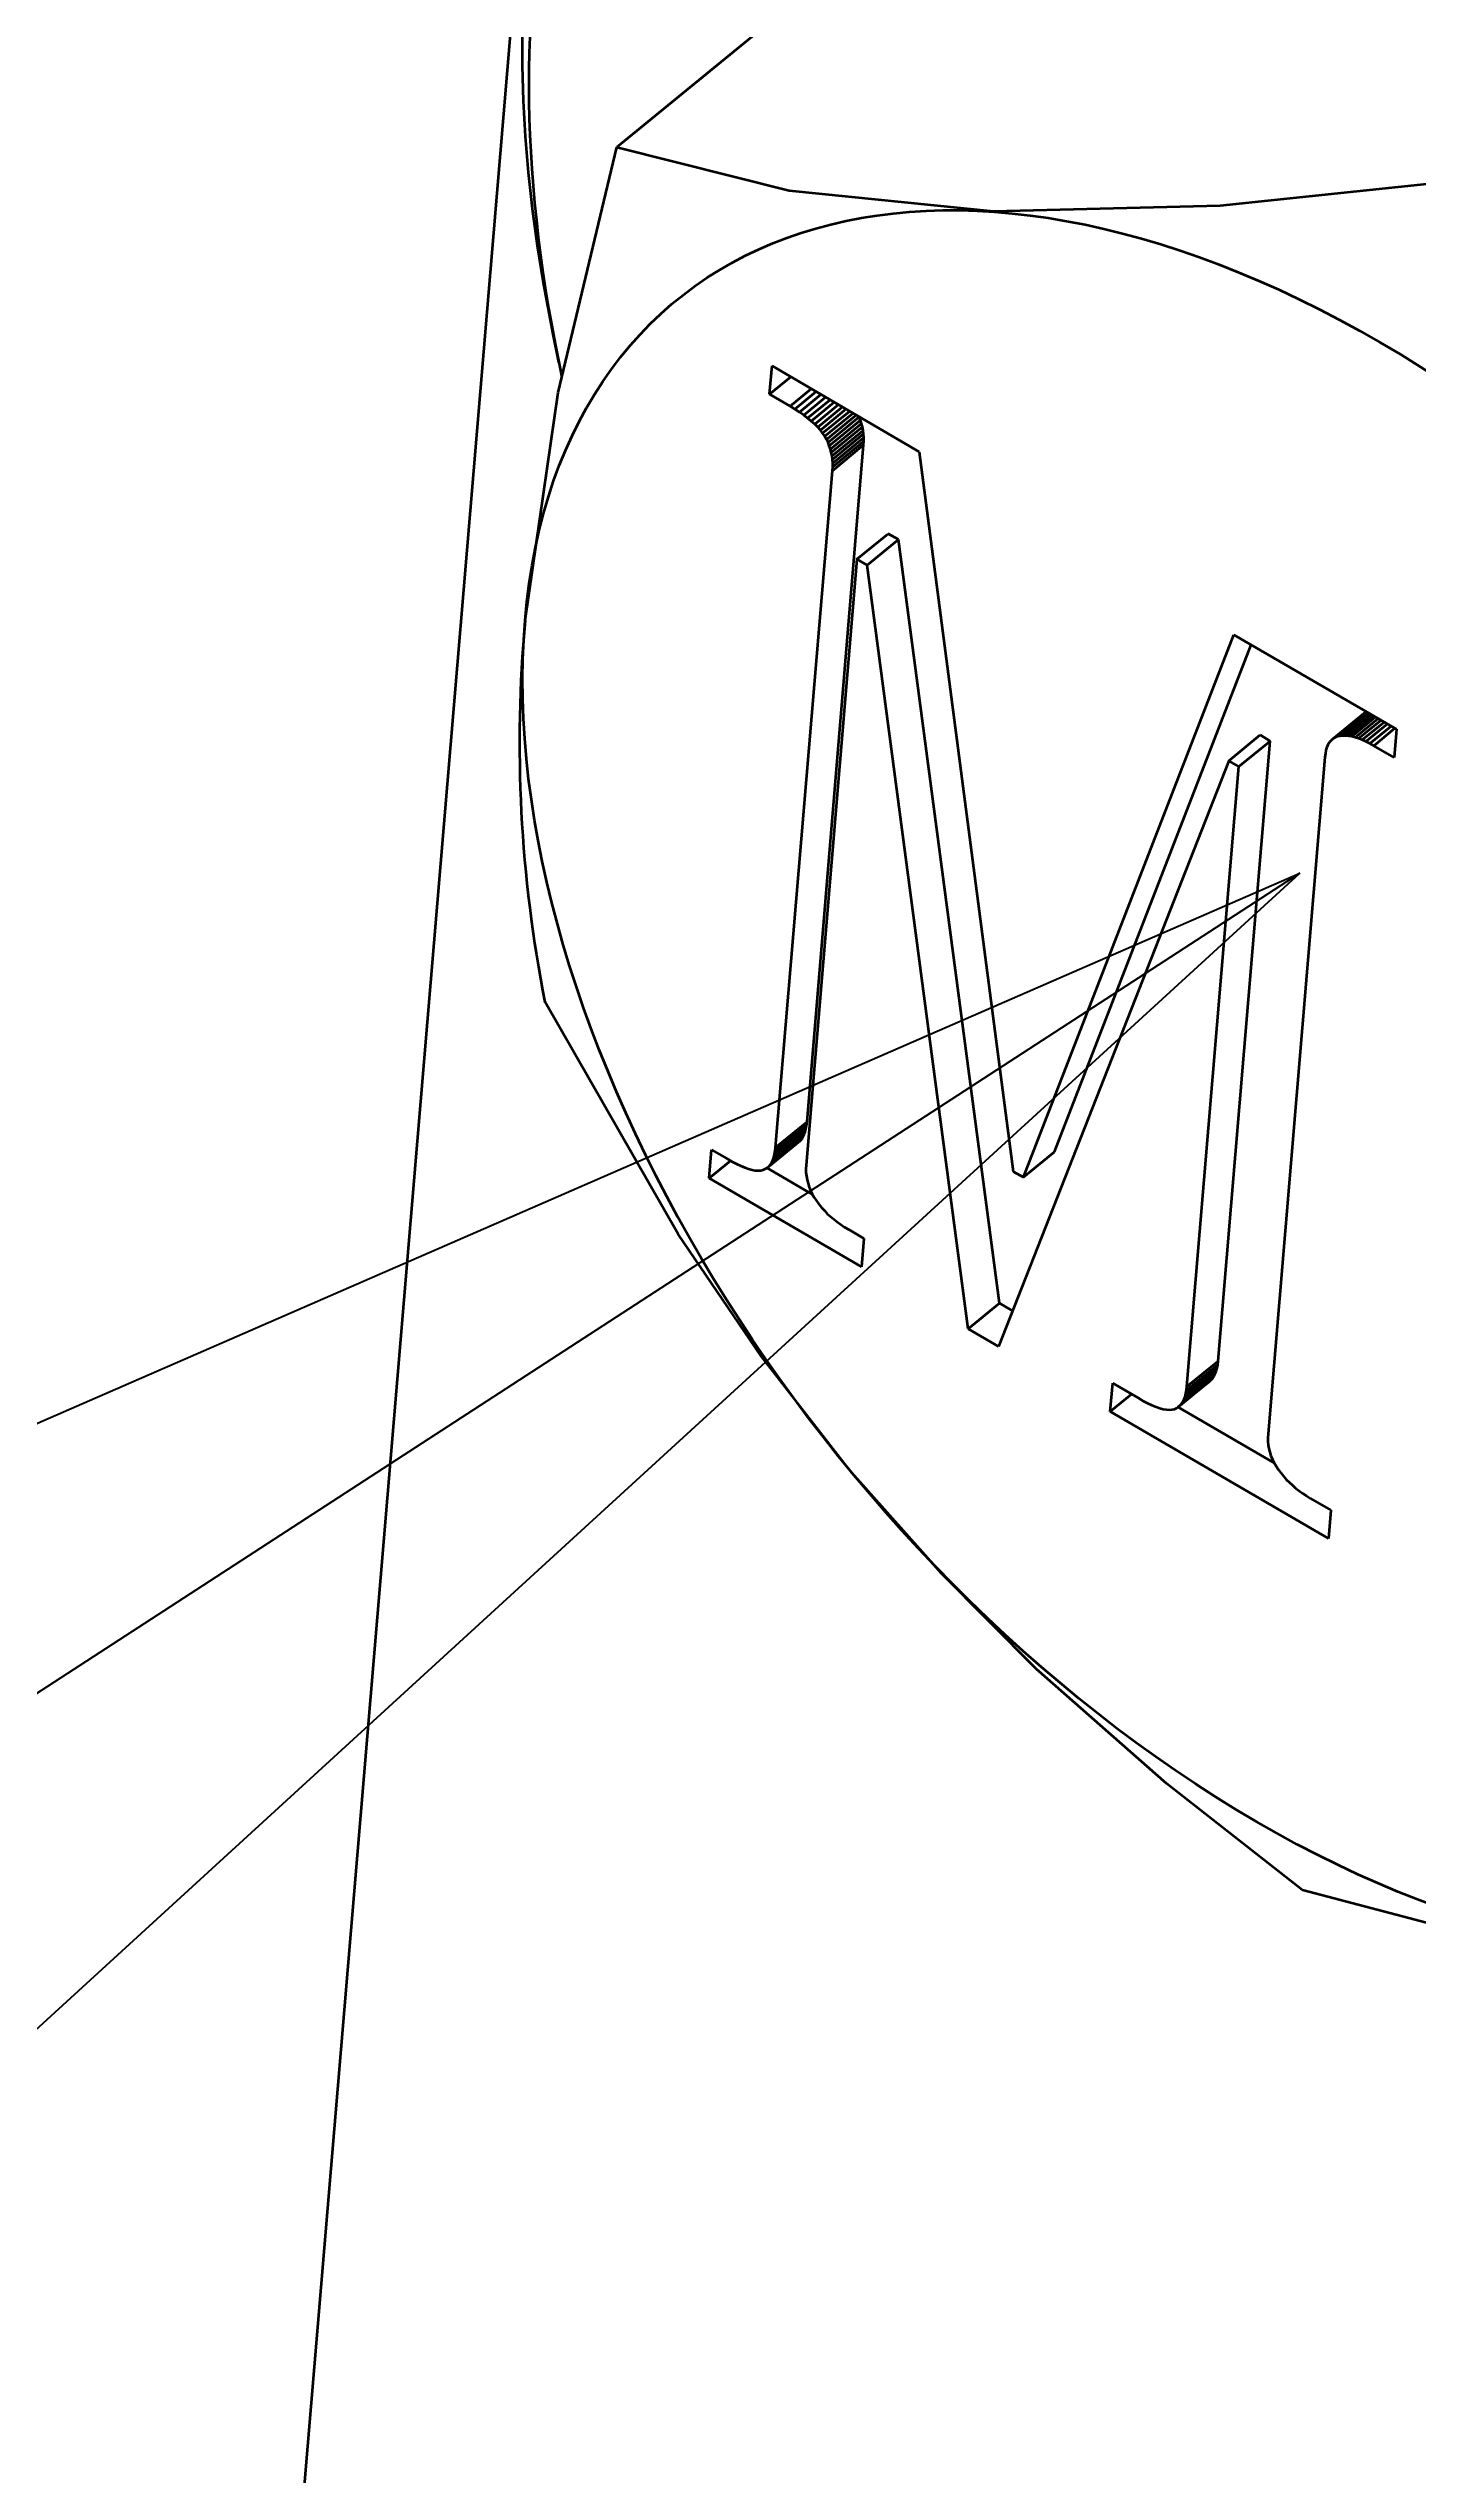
# Model space of a CAD drawing. Header units: millimetres. Extents: x 5606 to 13175, y -3239 to -2051.
# Drawn here: x 6766.16 to 6772.91, y -2714.98 to -2703 of the extents above; entities that cross this region are included whole.
import ezdxf

# ---------------------------------------------------------------- set-up
doc = ezdxf.new("R2010")
doc.units = ezdxf.units.MM
doc.layers.add('word_dim', color=253, linetype='Continuous')
doc.styles.get("Standard").update_dxf_attribs({"font": 'romans.shx', "bigfont": 'bigfont.shx'})
doc.dimstyles.new('RS1-4', dxfattribs={"dimscale": 4, "dimtxt": 3.5, "dimasz": 3, "dimexe": 1, "dimexo": 0, "dimgap": 1, "dimtad": 3, "dimdsep": 46, "dimtxsty": 'Standard', "dimblk1": 'OPEN', "dimblk2": 'OPEN', "dimsah": 1, "dimcen": 0, "dimclrd": 256, "dimclre": 256, "dimclrt": 3, "dimadec": 0, "dimazin": 0, "dimtfac": 1, "dimtmove": 0, "dimatfit": 3, "dimldrblk": 'OPEN', "dimfxl": 0, "dimtolj": 1, "dimtzin": 0, "dimarcsym": 0})

# ---------------------------------------------------------------- blocks, each defined once
blk = doc.blocks.new('A$C25B35021')
at = {"color": 7, "lineweight": 35}
blk.add_line((-158.295, -73.073), (-154.307, -25.533), dxfattribs=at)
at = {"color": 7, "lineweight": 35, "ltscale": 0.060967}
blk.add_line((-154.272, -52.871), (-156.157, -54.418), dxfattribs=at)
at = {"color": 7, "lineweight": 35, "ltscale": 0.003718}
blk.add_line((-156.444, -55.48), (-156.474, -55.334), dxfattribs=at)
at = {"color": 7, "lineweight": 35, "ltscale": 0.003523}
for p, q in [((-155.402, -55.639), (-155.39, -55.499)), ((-152.304, -57.295), (-152.315, -57.436)), ((-155.7, -59.516), (-155.689, -59.375)), ((-152.628, -61.157), (-152.639, -61.298))]:
    blk.add_line(p, q, dxfattribs=at)
at = {"color": 7, "lineweight": 35, "ltscale": 0.003396}
for p, q in [((-155.402, -55.639), (-155.297, -55.553)), ((-155.301, -55.698), (-155.196, -55.612)), ((-152.416, -57.377), (-152.311, -57.291))]:
    blk.add_line(p, q, dxfattribs=at)
at = {"color": 7, "lineweight": 35, "ltscale": 0.021048}
blk.add_line((-155.39, -55.499), (-154.662, -55.923), dxfattribs=at)
at = {"color": 7, "lineweight": 35, "ltscale": 0.002903}
for p, q in [((-155.301, -55.698), (-155.402, -55.639)), ((-152.728, -61.099), (-152.628, -61.157))]:
    blk.add_line(p, q, dxfattribs=at)
at = {"color": 7, "lineweight": 35, "ltscale": 0.000710478}
blk.add_line((-155.277, -55.713), (-155.301, -55.698), dxfattribs=at)
at = {"color": 7, "lineweight": 35, "ltscale": 0.003407}
for p, q in [((-155.277, -55.713), (-155.172, -55.626)), ((-152.436, -57.366), (-152.33, -57.28))]:
    blk.add_line(p, q, dxfattribs=at)
at = {"color": 7, "lineweight": 35, "ltscale": 0.000676336}
blk.add_line((-155.254, -55.727), (-155.277, -55.713), dxfattribs=at)
at = {"color": 7, "lineweight": 35, "ltscale": 0.003441}
blk.add_line((-155.254, -55.727), (-155.148, -55.64), dxfattribs=at)
at = {"color": 7, "lineweight": 35, "ltscale": 0.003497}
blk.add_line((-155.233, -55.742), (-155.125, -55.653), dxfattribs=at)
at = {"color": 7, "lineweight": 35, "ltscale": 0.003577}
blk.add_line((-155.214, -55.757), (-155.103, -55.666), dxfattribs=at)
at = {"color": 7, "lineweight": 35, "ltscale": 0.003679}
for p, q in [((-155.196, -55.772), (-155.082, -55.678)), ((-152.508, -57.336), (-152.394, -57.243))]:
    blk.add_line(p, q, dxfattribs=at)
at = {"color": 7, "lineweight": 35, "ltscale": 0.003803}
blk.add_line((-155.179, -55.787), (-155.062, -55.69), dxfattribs=at)
at = {"color": 7, "lineweight": 35, "ltscale": 0.00395}
blk.add_line((-155.164, -55.802), (-155.042, -55.701), dxfattribs=at)
at = {"color": 7, "lineweight": 35, "ltscale": 0.004121}
for p, q in [((-155.151, -55.817), (-155.024, -55.712)), ((-152.555, -57.328), (-152.427, -57.223))]:
    blk.add_line(p, q, dxfattribs=at)
at = {"color": 7, "lineweight": 35, "ltscale": 0.000643402}
blk.add_line((-155.233, -55.742), (-155.254, -55.727), dxfattribs=at)
at = {"color": 7, "lineweight": 35, "ltscale": 0.000613109}
blk.add_line((-155.214, -55.757), (-155.233, -55.742), dxfattribs=at)
at = {"color": 7, "lineweight": 35, "ltscale": 0.000582495}
blk.add_line((-155.196, -55.772), (-155.214, -55.757), dxfattribs=at)
at = {"color": 7, "lineweight": 35, "ltscale": 0.000555189}
blk.add_line((-155.179, -55.787), (-155.196, -55.772), dxfattribs=at)
at = {"color": 7, "lineweight": 35, "ltscale": 0.000526006}
blk.add_line((-155.164, -55.802), (-155.179, -55.787), dxfattribs=at)
at = {"color": 7, "lineweight": 35, "ltscale": 0.000501682}
blk.add_line((-155.151, -55.817), (-155.164, -55.802), dxfattribs=at)
at = {"color": 7, "lineweight": 35, "ltscale": 0.000476104}
blk.add_line((-155.14, -55.832), (-155.151, -55.817), dxfattribs=at)
at = {"color": 7, "lineweight": 35, "ltscale": 0.004314}
blk.add_line((-155.14, -55.832), (-155.006, -55.722), dxfattribs=at)
at = {"color": 7, "lineweight": 35, "ltscale": 0.000455155}
blk.add_line((-155.129, -55.847), (-155.14, -55.832), dxfattribs=at)
at = {"color": 7, "lineweight": 35, "ltscale": 0.004528}
for p, q in [((-155.129, -55.847), (-154.989, -55.732)), ((-152.583, -57.329), (-152.443, -57.214))]:
    blk.add_line(p, q, dxfattribs=at)
at = {"color": 7, "lineweight": 35, "ltscale": 0.004765}
blk.add_line((-155.121, -55.862), (-154.973, -55.741), dxfattribs=at)
at = {"color": 7, "lineweight": 35, "ltscale": 0.004993}
for p, q in [((-155.113, -55.878), (-154.959, -55.751)), ((-155.097, -55.927), (-154.942, -55.801)), ((-155.093, -55.944), (-154.939, -55.818)), ((-155.091, -56.017), (-154.937, -55.89)), ((-155.09, -55.98), (-154.936, -55.853)), ((-155.09, -55.998), (-154.936, -55.871)), ((-154.92, -56.484), (-154.765, -56.358)), ((-152.618, -57.343), (-152.463, -57.216)), ((-153.132, -57.451), (-152.978, -57.324)), ((-153.082, -57.48), (-152.928, -57.354)), ((-155.386, -59.426), (-155.231, -59.299)), ((-155.374, -59.381), (-155.219, -59.255)), ((-155.372, -59.363), (-155.217, -59.237)), ((-155.414, -59.465), (-155.26, -59.338)), ((-155.405, -59.457), (-155.251, -59.331)), ((-155.398, -59.448), (-155.243, -59.322)), ((-155.391, -59.438), (-155.237, -59.311)), ((-154.147, -59.511), (-153.993, -59.385)), ((-154.421, -60.261), (-154.266, -60.134)), ((-153.348, -60.596), (-153.194, -60.469)), ((-153.342, -60.564), (-153.187, -60.438)), ((-153.34, -60.546), (-153.185, -60.42)), ((-153.382, -60.647), (-153.227, -60.521))]:
    blk.add_line(p, q, dxfattribs=at)
at = {"color": 7, "lineweight": 35, "ltscale": 0.004992}
for p, q in [((-155.107, -55.894), (-154.952, -55.767)), ((-155.101, -55.911), (-154.947, -55.784)), ((-155.091, -55.962), (-154.937, -55.835)), ((-152.607, -57.337), (-152.453, -57.21)), ((-155.381, -59.413), (-155.226, -59.286)), ((-155.377, -59.398), (-155.222, -59.271)), ((-153.366, -60.631), (-153.211, -60.505))]:
    blk.add_line(p, q, dxfattribs=at)
at = {"color": 7, "lineweight": 35, "ltscale": 0.000433248}
blk.add_line((-154.952, -55.767), (-154.959, -55.751), dxfattribs=at)
at = {"color": 7, "lineweight": 35, "ltscale": 0.000433549}
for p, q in [((-154.947, -55.784), (-154.952, -55.767)), ((-155.101, -55.911), (-155.107, -55.894))]:
    blk.add_line(p, q, dxfattribs=at)
at = {"color": 7, "lineweight": 35, "ltscale": 0.00043376}
blk.add_line((-154.942, -55.801), (-154.947, -55.784), dxfattribs=at)
at = {"color": 7, "lineweight": 35, "ltscale": 0.000436617}
for p, q in [((-154.939, -55.818), (-154.942, -55.801)), ((-155.093, -55.944), (-155.097, -55.927))]:
    blk.add_line(p, q, dxfattribs=at)
at = {"color": 7, "lineweight": 35, "ltscale": 0.000439657}
blk.add_line((-154.937, -55.835), (-154.939, -55.818), dxfattribs=at)
at = {"color": 7, "lineweight": 35, "ltscale": 0.000448123}
blk.add_line((-154.936, -55.853), (-154.937, -55.835), dxfattribs=at)
at = {"color": 7, "lineweight": 35, "ltscale": 0.083966}
for p, q in [((-155.217, -59.237), (-154.937, -55.89)), ((-155.372, -59.363), (-155.091, -56.017))]:
    blk.add_line(p, q, dxfattribs=at)
at = {"color": 7, "lineweight": 35, "ltscale": 0.000442118}
blk.add_line((-155.121, -55.862), (-155.129, -55.847), dxfattribs=at)
at = {"color": 7, "lineweight": 35, "ltscale": 0.000436785}
blk.add_line((-155.113, -55.878), (-155.121, -55.862), dxfattribs=at)
at = {"color": 7, "lineweight": 35, "ltscale": 0.000433825}
blk.add_line((-155.107, -55.894), (-155.113, -55.878), dxfattribs=at)
at = {"color": 7, "lineweight": 35, "ltscale": 0.000433376}
blk.add_line((-155.097, -55.927), (-155.101, -55.911), dxfattribs=at)
at = {"color": 7, "lineweight": 35, "ltscale": 0.000439845}
blk.add_line((-155.091, -55.962), (-155.093, -55.944), dxfattribs=at)
at = {"color": 7, "lineweight": 35, "ltscale": 0.000463747}
for p, q in [((-154.937, -55.89), (-154.936, -55.871)), ((-155.091, -56.017), (-155.09, -55.998))]:
    blk.add_line(p, q, dxfattribs=at)
at = {"color": 7, "lineweight": 35, "ltscale": 0.000454712}
for p, q in [((-154.936, -55.871), (-154.936, -55.853)), ((-155.09, -55.998), (-155.09, -55.98))]:
    blk.add_line(p, q, dxfattribs=at)
at = {"color": 7, "lineweight": 35, "ltscale": 0.089749}
blk.add_line((-154.662, -55.923), (-154.198, -59.482), dxfattribs=at)
at = {"color": 7, "lineweight": 35, "ltscale": 0.000448022}
blk.add_line((-155.09, -55.98), (-155.091, -55.962), dxfattribs=at)
at = {"color": 7, "lineweight": 35, "ltscale": 0.004994}
for p, q in [((-154.97, -56.455), (-154.816, -56.329)), ((-153.359, -60.621), (-153.205, -60.494)), ((-153.353, -60.609), (-153.199, -60.482)), ((-153.345, -60.581), (-153.19, -60.454)), ((-153.373, -60.64), (-153.219, -60.513))]:
    blk.add_line(p, q, dxfattribs=at)
at = {"color": 7, "lineweight": 35, "ltscale": 0.001451}
for p, q in [((-154.765, -56.358), (-154.816, -56.329)), ((-154.92, -56.484), (-154.97, -56.455)), ((-152.928, -57.354), (-152.978, -57.324)), ((-153.082, -57.48), (-153.132, -57.451))]:
    blk.add_line(p, q, dxfattribs=at)
at = {"color": 7, "lineweight": 35, "ltscale": 0.095226}
for p, q in [((-154.266, -60.134), (-154.765, -56.358)), ((-154.421, -60.261), (-154.92, -56.484))]:
    blk.add_line(p, q, dxfattribs=at)
at = {"color": 7, "lineweight": 35, "ltscale": 0.075158}
blk.add_line((-154.97, -56.455), (-155.221, -59.451), dxfattribs=at)
at = {"color": 7, "lineweight": 35, "ltscale": 0.071956}
blk.add_line((-154.147, -59.511), (-153.107, -56.828), dxfattribs=at)
at = {"color": 7, "lineweight": 35, "ltscale": 0.06722}
blk.add_line((-153.993, -59.385), (-153.021, -56.878), dxfattribs=at)
at = {"color": 7, "lineweight": 35, "ltscale": 0.023226}
blk.add_line((-153.107, -56.828), (-152.304, -57.295), dxfattribs=at)
at = {"color": 7, "lineweight": 35, "ltscale": 0.004766}
blk.add_line((-152.596, -57.332), (-152.448, -57.211), dxfattribs=at)
at = {"color": 7, "lineweight": 35, "ltscale": 0.004312}
blk.add_line((-152.569, -57.328), (-152.436, -57.218), dxfattribs=at)
at = {"color": 7, "lineweight": 35, "ltscale": 0.003951}
blk.add_line((-152.54, -57.329), (-152.418, -57.229), dxfattribs=at)
at = {"color": 7, "lineweight": 35, "ltscale": 0.003802}
blk.add_line((-152.524, -57.332), (-152.407, -57.235), dxfattribs=at)
at = {"color": 7, "lineweight": 35, "ltscale": 0.003578}
blk.add_line((-152.491, -57.342), (-152.38, -57.251), dxfattribs=at)
at = {"color": 7, "lineweight": 35, "ltscale": 0.003498}
blk.add_line((-152.473, -57.348), (-152.365, -57.26), dxfattribs=at)
at = {"color": 7, "lineweight": 35, "ltscale": 0.000302117}
blk.add_line((-152.453, -57.21), (-152.463, -57.216), dxfattribs=at)
at = {"color": 7, "lineweight": 35, "ltscale": 0.003442}
blk.add_line((-152.455, -57.357), (-152.348, -57.269), dxfattribs=at)
at = {"color": 7, "lineweight": 35, "ltscale": 0.07692}
for p, q in [((-153.185, -60.42), (-152.928, -57.354)), ((-153.34, -60.546), (-153.082, -57.48))]:
    blk.add_line(p, q, dxfattribs=at)
at = {"color": 7, "lineweight": 35, "ltscale": 0.000381037}
blk.add_line((-152.647, -57.384), (-152.652, -57.399), dxfattribs=at)
at = {"color": 7, "lineweight": 35, "ltscale": 0.000351847}
blk.add_line((-152.642, -57.372), (-152.647, -57.384), dxfattribs=at)
at = {"color": 7, "lineweight": 35, "ltscale": 0.000329336}
blk.add_line((-152.635, -57.36), (-152.642, -57.372), dxfattribs=at)
at = {"color": 7, "lineweight": 35, "ltscale": 0.0003124}
blk.add_line((-152.627, -57.351), (-152.635, -57.36), dxfattribs=at)
at = {"color": 7, "lineweight": 35, "ltscale": 0.000303536}
blk.add_line((-152.618, -57.343), (-152.627, -57.351), dxfattribs=at)
at = {"color": 7, "lineweight": 35, "ltscale": 0.000303428}
blk.add_line((-152.607, -57.337), (-152.618, -57.343), dxfattribs=at)
at = {"color": 7, "lineweight": 35, "ltscale": 0.00030885}
blk.add_line((-152.596, -57.332), (-152.607, -57.337), dxfattribs=at)
at = {"color": 7, "lineweight": 35, "ltscale": 0.000328362}
blk.add_line((-152.583, -57.329), (-152.596, -57.332), dxfattribs=at)
at = {"color": 7, "lineweight": 35, "ltscale": 0.000343517}
blk.add_line((-152.569, -57.328), (-152.583, -57.329), dxfattribs=at)
at = {"color": 7, "lineweight": 35, "ltscale": 0.000357056}
blk.add_line((-152.555, -57.328), (-152.569, -57.328), dxfattribs=at)
at = {"color": 7, "lineweight": 35, "ltscale": 0.000376933}
blk.add_line((-152.54, -57.329), (-152.555, -57.328), dxfattribs=at)
at = {"color": 7, "lineweight": 35, "ltscale": 0.000399752}
for p, q in [((-152.524, -57.332), (-152.54, -57.329)), ((-155.488, -59.474), (-155.473, -59.477))]:
    blk.add_line(p, q, dxfattribs=at)
at = {"color": 7, "lineweight": 35, "ltscale": 0.000421707}
blk.add_line((-152.508, -57.336), (-152.524, -57.332), dxfattribs=at)
at = {"color": 7, "lineweight": 35, "ltscale": 0.000447557}
blk.add_line((-152.491, -57.342), (-152.508, -57.336), dxfattribs=at)
at = {"color": 7, "lineweight": 35, "ltscale": 0.000474359}
blk.add_line((-152.473, -57.348), (-152.491, -57.342), dxfattribs=at)
at = {"color": 7, "lineweight": 35, "ltscale": 0.000503682}
blk.add_line((-152.455, -57.357), (-152.473, -57.348), dxfattribs=at)
at = {"color": 7, "lineweight": 35, "ltscale": 0.000533295}
blk.add_line((-152.436, -57.366), (-152.455, -57.357), dxfattribs=at)
at = {"color": 7, "lineweight": 35, "ltscale": 0.000565927}
blk.add_line((-152.416, -57.377), (-152.436, -57.366), dxfattribs=at)
at = {"color": 7, "lineweight": 35, "ltscale": 0.002902}
blk.add_line((-152.315, -57.436), (-152.416, -57.377), dxfattribs=at)
at = {"color": 7, "lineweight": 35, "ltscale": 0.077813}
blk.add_line((-153.132, -57.451), (-154.27, -60.348), dxfattribs=at)
at = {"color": 7, "lineweight": 35, "ltscale": 0.083965}
blk.add_line((-152.657, -57.433), (-152.938, -60.78), dxfattribs=at)
at = {"color": 7, "lineweight": 35, "ltscale": 0.000450445}
blk.add_line((-152.655, -57.415), (-152.657, -57.433), dxfattribs=at)
at = {"color": 7, "lineweight": 35, "ltscale": 0.000414469}
blk.add_line((-152.652, -57.399), (-152.655, -57.415), dxfattribs=at)
at = {"color": 7, "lineweight": 35, "ltscale": 0.000329626}
for p, q in [((-155.237, -59.311), (-155.231, -59.299)), ((-155.391, -59.438), (-155.386, -59.426)), ((-153.205, -60.494), (-153.199, -60.482)), ((-153.359, -60.621), (-153.353, -60.609))]:
    blk.add_line(p, q, dxfattribs=at)
at = {"color": 7, "lineweight": 35, "ltscale": 0.000356168}
blk.add_line((-155.231, -59.299), (-155.226, -59.286), dxfattribs=at)
at = {"color": 7, "lineweight": 35, "ltscale": 0.000384909}
for p, q in [((-155.226, -59.286), (-155.222, -59.271)), ((-155.381, -59.413), (-155.377, -59.398))]:
    blk.add_line(p, q, dxfattribs=at)
at = {"color": 7, "lineweight": 35, "ltscale": 0.000417966}
for p, q in [((-155.222, -59.271), (-155.219, -59.255)), ((-153.345, -60.581), (-153.342, -60.564))]:
    blk.add_line(p, q, dxfattribs=at)
at = {"color": 7, "lineweight": 35, "ltscale": 0.000451426}
for p, q in [((-155.219, -59.255), (-155.217, -59.237)), ((-155.374, -59.381), (-155.372, -59.363)), ((-153.342, -60.564), (-153.34, -60.546))]:
    blk.add_line(p, q, dxfattribs=at)
at = {"color": 7, "lineweight": 35, "ltscale": 0.003404}
blk.add_line((-155.7, -59.516), (-155.595, -59.429), dxfattribs=at)
at = {"color": 7, "lineweight": 35, "ltscale": 0.002178}
blk.add_line((-155.689, -59.375), (-155.613, -59.419), dxfattribs=at)
at = {"color": 7, "lineweight": 35, "ltscale": 0.000698581}
for p, q in [((-155.613, -59.419), (-155.589, -59.433)), ((-153.581, -60.602), (-153.557, -60.616))]:
    blk.add_line(p, q, dxfattribs=at)
at = {"color": 7, "lineweight": 35, "ltscale": 0.000356681}
for p, q in [((-155.386, -59.426), (-155.381, -59.413)), ((-153.353, -60.609), (-153.348, -60.596))]:
    blk.add_line(p, q, dxfattribs=at)
at = {"color": 7, "lineweight": 35, "ltscale": 0.000417696}
for p, q in [((-155.377, -59.398), (-155.374, -59.381)), ((-153.19, -60.454), (-153.187, -60.438))]:
    blk.add_line(p, q, dxfattribs=at)
at = {"color": 7, "lineweight": 35, "ltscale": 0.000280701}
for p, q in [((-155.26, -59.338), (-155.251, -59.331)), ((-155.414, -59.465), (-155.405, -59.457))]:
    blk.add_line(p, q, dxfattribs=at)
at = {"color": 7, "lineweight": 35, "ltscale": 0.00029154}
for p, q in [((-155.251, -59.331), (-155.243, -59.322)), ((-155.405, -59.457), (-155.398, -59.448)), ((-153.219, -60.513), (-153.211, -60.505))]:
    blk.add_line(p, q, dxfattribs=at)
at = {"color": 7, "lineweight": 35, "ltscale": 0.00030732}
for p, q in [((-155.243, -59.322), (-155.237, -59.311)), ((-155.398, -59.448), (-155.391, -59.438))]:
    blk.add_line(p, q, dxfattribs=at)
at = {"color": 7, "lineweight": 35, "ltscale": 0.021773}
blk.add_line((-154.948, -59.954), (-155.7, -59.516), dxfattribs=at)
at = {"color": 7, "lineweight": 35, "ltscale": 0.000646298}
blk.add_line((-155.589, -59.433), (-155.566, -59.445), dxfattribs=at)
at = {"color": 7, "lineweight": 35, "ltscale": 0.000594572}
for p, q in [((-155.566, -59.445), (-155.544, -59.455)), ((-153.534, -60.628), (-153.512, -60.638))]:
    blk.add_line(p, q, dxfattribs=at)
at = {"color": 7, "lineweight": 35, "ltscale": 0.000542924}
blk.add_line((-155.544, -59.455), (-155.524, -59.463), dxfattribs=at)
at = {"color": 7, "lineweight": 35, "ltscale": 0.000492448}
blk.add_line((-155.524, -59.463), (-155.506, -59.47), dxfattribs=at)
at = {"color": 7, "lineweight": 35, "ltscale": 0.000448796}
blk.add_line((-155.506, -59.47), (-155.488, -59.474), dxfattribs=at)
at = {"color": 7, "lineweight": 35, "ltscale": 0.000361096}
blk.add_line((-155.473, -59.477), (-155.458, -59.478), dxfattribs=at)
at = {"color": 7, "lineweight": 35, "ltscale": 0.000324142}
for p, q in [((-155.458, -59.478), (-155.445, -59.477)), ((-153.426, -60.661), (-153.413, -60.66))]:
    blk.add_line(p, q, dxfattribs=at)
at = {"color": 7, "lineweight": 35, "ltscale": 0.000297249}
blk.add_line((-155.445, -59.477), (-155.434, -59.475), dxfattribs=at)
at = {"color": 7, "lineweight": 35, "ltscale": 0.000280821}
blk.add_line((-155.434, -59.475), (-155.423, -59.47), dxfattribs=at)
at = {"color": 7, "lineweight": 35, "ltscale": 0.0002757}
blk.add_line((-155.423, -59.47), (-155.414, -59.465), dxfattribs=at)
at = {"color": 7, "lineweight": 35, "ltscale": 0.006515}
blk.add_line((-155.19, -59.596), (-155.415, -59.465), dxfattribs=at)
at = {"color": 7, "lineweight": 35, "ltscale": 0.000465271}
blk.add_line((-155.221, -59.451), (-155.222, -59.47), dxfattribs=at)
at = {"color": 7, "lineweight": 35, "ltscale": 0.000460939}
for p, q in [((-155.222, -59.47), (-155.222, -59.488)), ((-152.939, -60.799), (-152.939, -60.817))]:
    blk.add_line(p, q, dxfattribs=at)
at = {"color": 7, "lineweight": 35, "ltscale": 0.000456101}
blk.add_line((-155.222, -59.488), (-155.22, -59.506), dxfattribs=at)
at = {"color": 7, "lineweight": 35, "ltscale": 0.000457563}
blk.add_line((-155.22, -59.506), (-155.217, -59.524), dxfattribs=at)
at = {"color": 7, "lineweight": 35, "ltscale": 0.000458529}
for p, q in [((-155.217, -59.524), (-155.212, -59.542)), ((-152.934, -60.853), (-152.929, -60.871))]:
    blk.add_line(p, q, dxfattribs=at)
at = {"color": 7, "lineweight": 35, "ltscale": 0.000462268}
for p, q in [((-155.212, -59.542), (-155.207, -59.56)), ((-152.929, -60.871), (-152.924, -60.889))]:
    blk.add_line(p, q, dxfattribs=at)
at = {"color": 7, "lineweight": 35, "ltscale": 0.00145}
blk.add_line((-154.198, -59.482), (-154.147, -59.511), dxfattribs=at)
at = {"color": 7, "lineweight": 35, "ltscale": 0.000469517}
for p, q in [((-155.207, -59.56), (-155.2, -59.577)), ((-152.924, -60.889), (-152.916, -60.906))]:
    blk.add_line(p, q, dxfattribs=at)
at = {"color": 7, "lineweight": 35, "ltscale": 0.000478373}
blk.add_line((-155.2, -59.577), (-155.191, -59.594), dxfattribs=at)
at = {"color": 7, "lineweight": 35, "ltscale": 0.000489434}
blk.add_line((-155.191, -59.594), (-155.181, -59.611), dxfattribs=at)
at = {"color": 7, "lineweight": 35, "ltscale": 0.000503191}
blk.add_line((-155.181, -59.611), (-155.17, -59.628), dxfattribs=at)
at = {"color": 7, "lineweight": 35, "ltscale": 0.000509957}
blk.add_line((-155.17, -59.628), (-155.158, -59.644), dxfattribs=at)
at = {"color": 7, "lineweight": 35, "ltscale": 0.000514634}
blk.add_line((-155.158, -59.644), (-155.145, -59.66), dxfattribs=at)
at = {"color": 7, "lineweight": 35, "ltscale": 0.000517525}
blk.add_line((-155.145, -59.66), (-155.131, -59.676), dxfattribs=at)
at = {"color": 7, "lineweight": 35, "ltscale": 0.000524392}
blk.add_line((-155.131, -59.676), (-155.117, -59.691), dxfattribs=at)
at = {"color": 7, "lineweight": 35, "ltscale": 0.000529047}
for p, q in [((-155.117, -59.691), (-155.101, -59.705)), ((-152.833, -61.02), (-152.818, -61.034))]:
    blk.add_line(p, q, dxfattribs=at)
at = {"color": 7, "lineweight": 35, "ltscale": 0.000536236}
blk.add_line((-155.101, -59.705), (-155.085, -59.719), dxfattribs=at)
at = {"color": 7, "lineweight": 35, "ltscale": 0.000543611}
blk.add_line((-155.085, -59.719), (-155.068, -59.732), dxfattribs=at)
at = {"color": 7, "lineweight": 35, "ltscale": 0.000555999}
blk.add_line((-155.068, -59.732), (-155.05, -59.745), dxfattribs=at)
at = {"color": 7, "lineweight": 35, "ltscale": 0.000562867}
blk.add_line((-155.05, -59.745), (-155.031, -59.758), dxfattribs=at)
at = {"color": 7, "lineweight": 35, "ltscale": 0.000575198}
blk.add_line((-155.031, -59.758), (-155.011, -59.77), dxfattribs=at)
at = {"color": 7, "lineweight": 35, "ltscale": 0.002177}
blk.add_line((-155.011, -59.77), (-154.936, -59.813), dxfattribs=at)
at = {"color": 7, "lineweight": 35, "ltscale": 0.003524}
for p, q in [((-154.936, -59.813), (-154.948, -59.954)), ((-153.718, -60.67), (-153.706, -60.529))]:
    blk.add_line(p, q, dxfattribs=at)
at = {"color": 7, "lineweight": 35, "ltscale": 0.001892}
blk.add_line((-154.201, -60.172), (-154.266, -60.134), dxfattribs=at)
at = {"color": 7, "lineweight": 35, "ltscale": 0.004357}
blk.add_line((-154.27, -60.348), (-154.421, -60.261), dxfattribs=at)
at = {"color": 7, "lineweight": 35, "ltscale": 0.000308141}
blk.add_line((-153.211, -60.505), (-153.205, -60.494), dxfattribs=at)
at = {"color": 7, "lineweight": 35, "ltscale": 0.000355963}
blk.add_line((-153.199, -60.482), (-153.194, -60.469), dxfattribs=at)
at = {"color": 7, "lineweight": 35, "ltscale": 0.000385263}
blk.add_line((-153.194, -60.469), (-153.19, -60.454), dxfattribs=at)
at = {"color": 7, "lineweight": 35, "ltscale": 0.00045084}
blk.add_line((-153.187, -60.438), (-153.185, -60.42), dxfattribs=at)
at = {"color": 7, "lineweight": 35, "ltscale": 0.003397}
blk.add_line((-153.718, -60.67), (-153.613, -60.583), dxfattribs=at)
at = {"color": 7, "lineweight": 35, "ltscale": 0.003628}
blk.add_line((-153.706, -60.529), (-153.581, -60.602), dxfattribs=at)
at = {"color": 7, "lineweight": 35, "ltscale": 0.000645947}
blk.add_line((-153.557, -60.616), (-153.534, -60.628), dxfattribs=at)
at = {"color": 7, "lineweight": 35, "ltscale": 0.000306676}
blk.add_line((-153.366, -60.631), (-153.359, -60.621), dxfattribs=at)
at = {"color": 7, "lineweight": 35, "ltscale": 0.000384525}
blk.add_line((-153.348, -60.596), (-153.345, -60.581), dxfattribs=at)
at = {"color": 7, "lineweight": 35, "ltscale": 0.000279549}
blk.add_line((-153.227, -60.521), (-153.219, -60.513), dxfattribs=at)
at = {"color": 7, "lineweight": 35, "ltscale": 0.031209}
blk.add_line((-152.639, -61.298), (-153.718, -60.67), dxfattribs=at)
at = {"color": 7, "lineweight": 35, "ltscale": 0.000543215}
blk.add_line((-153.512, -60.638), (-153.492, -60.646), dxfattribs=at)
at = {"color": 7, "lineweight": 35, "ltscale": 0.000493891}
blk.add_line((-153.492, -60.646), (-153.473, -60.653), dxfattribs=at)
at = {"color": 7, "lineweight": 35, "ltscale": 0.000447124}
blk.add_line((-153.473, -60.653), (-153.456, -60.657), dxfattribs=at)
at = {"color": 7, "lineweight": 35, "ltscale": 0.000401387}
blk.add_line((-153.456, -60.657), (-153.44, -60.66), dxfattribs=at)
at = {"color": 7, "lineweight": 35, "ltscale": 0.00036104}
blk.add_line((-153.44, -60.66), (-153.426, -60.661), dxfattribs=at)
at = {"color": 7, "lineweight": 35, "ltscale": 0.000297081}
blk.add_line((-153.413, -60.66), (-153.401, -60.658), dxfattribs=at)
at = {"color": 7, "lineweight": 35, "ltscale": 0.000279412}
blk.add_line((-153.401, -60.658), (-153.391, -60.653), dxfattribs=at)
at = {"color": 7, "lineweight": 35, "ltscale": 0.0002774}
blk.add_line((-153.391, -60.653), (-153.382, -60.647), dxfattribs=at)
at = {"color": 7, "lineweight": 35, "ltscale": 0.013773}
blk.add_line((-152.907, -60.925), (-153.383, -60.648), dxfattribs=at)
at = {"color": 7, "lineweight": 35, "ltscale": 0.000279048}
blk.add_line((-153.382, -60.647), (-153.373, -60.64), dxfattribs=at)
at = {"color": 7, "lineweight": 35, "ltscale": 0.000293116}
blk.add_line((-153.373, -60.64), (-153.366, -60.631), dxfattribs=at)
at = {"color": 7, "lineweight": 35, "ltscale": 0.000465956}
blk.add_line((-152.938, -60.78), (-152.939, -60.799), dxfattribs=at)
at = {"color": 7, "lineweight": 35, "ltscale": 0.00045686}
blk.add_line((-152.939, -60.817), (-152.937, -60.835), dxfattribs=at)
at = {"color": 7, "lineweight": 35, "ltscale": 0.000456554}
blk.add_line((-152.937, -60.835), (-152.934, -60.853), dxfattribs=at)
at = {"color": 7, "lineweight": 35, "ltscale": 0.000479046}
blk.add_line((-152.916, -60.906), (-152.908, -60.923), dxfattribs=at)
at = {"color": 7, "lineweight": 35, "ltscale": 0.000488012}
blk.add_line((-152.908, -60.923), (-152.898, -60.94), dxfattribs=at)
at = {"color": 7, "lineweight": 35, "ltscale": 0.000503827}
blk.add_line((-152.898, -60.94), (-152.887, -60.957), dxfattribs=at)
at = {"color": 7, "lineweight": 35, "ltscale": 0.000511479}
blk.add_line((-152.887, -60.957), (-152.875, -60.973), dxfattribs=at)
at = {"color": 7, "lineweight": 35, "ltscale": 0.000512487}
blk.add_line((-152.875, -60.973), (-152.862, -60.989), dxfattribs=at)
at = {"color": 7, "lineweight": 35, "ltscale": 0.000519113}
blk.add_line((-152.862, -60.989), (-152.848, -61.005), dxfattribs=at)
at = {"color": 7, "lineweight": 35, "ltscale": 0.000523323}
blk.add_line((-152.848, -61.005), (-152.833, -61.02), dxfattribs=at)
at = {"color": 7, "lineweight": 35, "ltscale": 0.000537396}
blk.add_line((-152.818, -61.034), (-152.802, -61.048), dxfattribs=at)
at = {"color": 7, "lineweight": 35, "ltscale": 0.000542409}
blk.add_line((-152.802, -61.048), (-152.784, -61.061), dxfattribs=at)
at = {"color": 7, "lineweight": 35, "ltscale": 0.000555554}
blk.add_line((-152.784, -61.061), (-152.766, -61.074), dxfattribs=at)
at = {"color": 7, "lineweight": 35, "ltscale": 0.000563708}
blk.add_line((-152.766, -61.074), (-152.748, -61.087), dxfattribs=at)
at = {"color": 7, "lineweight": 35, "ltscale": 0.000574801}
blk.add_line((-152.748, -61.087), (-152.728, -61.099), dxfattribs=at)
at = {"color": 7, "lineweight": 35}
for points in [[(-156.61, -56.758), (-156.447, -55.63), (-156.157, -54.418)], [(-156.157, -54.418), (-155.306, -54.632), (-154.296, -54.733), (-153.175, -54.705), (-152.059, -54.589)], [(-152.768, -63.037), (-153.441, -62.509), (-154.082, -61.943), (-154.553, -61.471), (-154.995, -60.973), (-155.443, -60.396), (-155.853, -59.793), (-156.511, -58.645)], [(-148.671, -63.209), (-149.937, -63.335), (-151.082, -63.345), (-152.03, -63.231), (-152.768, -63.037)]]:
    blk.add_lwpolyline(points, dxfattribs=at)
blk.add_arc((-150.051, -57.364), 6.587, 174.7212, 191.213, dxfattribs=at)
for centre, major_axis, start_param, end_param in [((-150.457, -57.208), (-4.948, 6.03), 5.397122, 7.135615), ((-150.334, -57.107), (5.074, -6.185), 3.696099, 3.994022), ((-152.69, -59.04), (3.172, -3.865), 3.6961, 9.979285), ((-150.457, -57.208), (-4.948, 6.03), 0.85243, 0.862802)]:
    blk.add_ellipse(centre, major_axis=major_axis, ratio=0.601467, start_param=start_param, end_param=end_param, dxfattribs=at)
blk = doc.blocks.new('aa1')
for p, q in [((-0.4, 0.06667), (0, 0)), ((0, 0), (-1, 0)), ((-0.4, -0.06667), (0, 0))]:
    blk.add_line(p, q)
blk = doc.blocks.new('aa2')
blk.add_circle((0, 0), 1)
blk = doc.blocks.new('*D278')
at = {"layer": 'DEFPOINTS', "color": 0, "linetype": 'Continuous', "ltscale": 2}
for p in [(6778.401, -2696.646), (6595.387, -2739.708), (6595.387, -2739.708)]:
    blk.add_point(p, dxfattribs=at)
at = {"layer": 'word_dim', "linetype": 'Continuous', "lineweight": -2, "ltscale": 2}
blk.add_line((6749.198, -2703.517), (6624.59, -2732.837), dxfattribs=at)
at = {"layer": 'word_dim', "linetype": 'Continuous', "lineweight": -2, "ltscale": 2, "xscale": 30, "yscale": 30, "zscale": 30}
for name, p, rotation in [('aa1', (6778.401, -2696.646), 13.24052981710756), ('aa2', (6595.387, -2739.708), 193.2405298171076)]:
    blk.add_blockref(name, p, dxfattribs=dict(at, rotation=rotation))
at = {"layer": 'word_dim', "color": 3, "linetype": 'Continuous', "ltscale": 2, "insert": (6686.894, -2718.177), "char_height": 0.000004, "attachment_point": 5, "rotation": 13.2405}
blk.add_mtext('\\A1;188.01', dxfattribs=at)
blk = doc.blocks.new('_Open')
at = {"color": 0, "lineweight": -2}
for p, q in [((-1, 0.16667), (0, 0)), ((-1, -0.16667), (0, 0)), ((0, 0), (-1, 0))]:
    blk.add_line(p, q, dxfattribs=at)
blk = doc.blocks.new('*D284')
at = {"layer": 'DEFPOINTS', "color": 0, "linetype": 'Continuous', "ltscale": 2}
for p in [(6772.342, -2707.078), (6613.28, -2810.395), (6613.28, -2810.395)]:
    blk.add_point(p, dxfattribs=at)
at = {"layer": 'word_dim', "linetype": 'Continuous', "lineweight": -2, "ltscale": 2}
blk.add_line((6747.183, -2723.42), (6638.439, -2794.053), dxfattribs=at)
at = {"layer": 'word_dim', "linetype": 'Continuous', "lineweight": -2, "ltscale": 2, "xscale": 30, "yscale": 30, "zscale": 30}
for name, p, rotation in [('aa1', (6772.342, -2707.078), 33.00541853514517), ('aa2', (6613.28, -2810.395), 213.0054185351452)]:
    blk.add_blockref(name, p, dxfattribs=dict(at, rotation=rotation))
at = {"layer": 'word_dim', "color": 3, "linetype": 'Continuous', "ltscale": 2, "insert": (6692.811, -2758.736), "char_height": 0.000004, "attachment_point": 5, "rotation": 33.0054}
blk.add_mtext('\\A1;189.67', dxfattribs=at)

msp = doc.modelspace()

# ---------------------------------------------------------------- block references
at = {"layer": 'word_dim', "linetype": 'Continuous', "ltscale": 2}
msp.add_blockref('A$C25B35021', (6925.123, -2649.07), dxfattribs=at)

# ---------------------------------------------------------------- dimensions: what is measured, and where the dimension line sits
at = {"layer": 'word_dim', "color": 3, "linetype": 'Continuous', "ltscale": 2}
for p1, p2, picture, middle in [((6778.401, -2696.646), (6595.387, -2739.708), '*D278', (6686.894, -2718.177)), ((6772.342, -2707.078), (6613.28, -2810.395), '*D284', (6692.811, -2758.736))]:
    dim = msp.add_aligned_dim(p1=p1, p2=p2, distance=0, dimstyle='RS1-4', override={"dimtxt": 1e-06, "dimasz": 7.5, "dimgap": 0, "dimblk1": 'aa1', "dimblk2": 'aa2', "dimse1": 1, "dimse2": 1}, dxfattribs=at)
    dim.commit()
    dim.dimension.update_dxf_attribs({"geometry": picture, "text_midpoint": middle})

doc.saveas('drawing.dxf')
